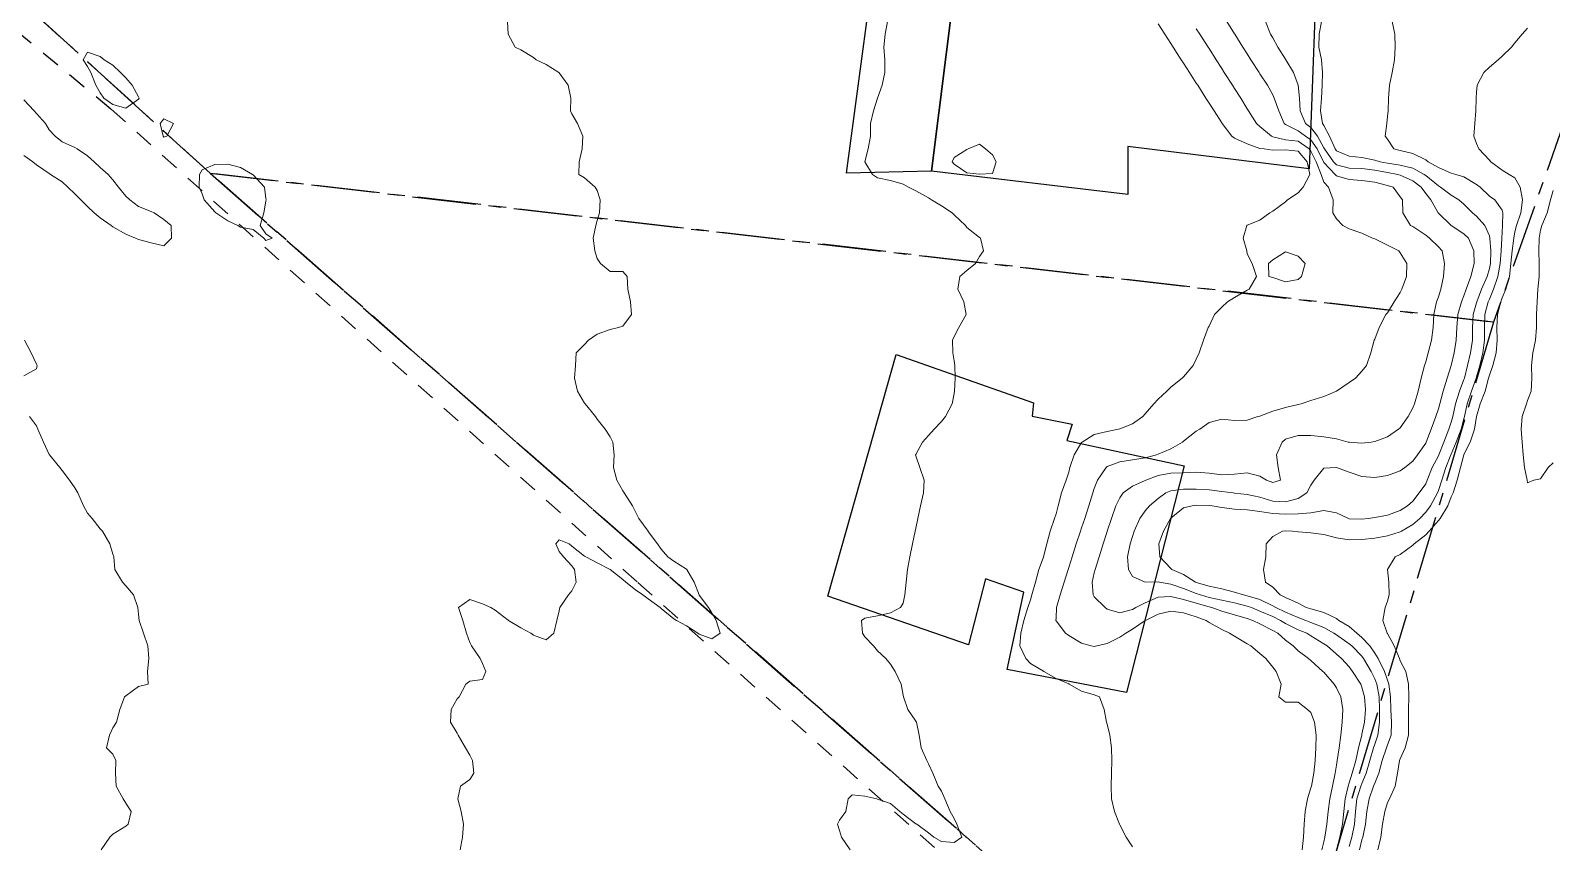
# Model space of a CAD drawing. Header units: centimetres. Extents: x 0 to 642158, y -847 to 649707.
# Drawn here: x 617776 to 617835.7, y 621026 to 621057.9 of the extents above; entities that cross this region are included whole.
import ezdxf

# ---------------------------------------------------------------- set-up
doc = ezdxf.new("R2010")
doc.units = ezdxf.units.CM
doc.header["$MEASUREMENT"] = 0
doc.linetypes.add('CENTERX2', pattern=[4, 2.5, -0.5, 0.5, -0.5])
doc.linetypes.add('JIS_02_0.7', pattern=[1.35, 0.75, -0.6])
doc.layers.add('SPW_batiments', color=7, linetype='Continuous')
doc.layers.add('SPW_parcellaire cadastral', color=7, linetype='CENTERX2', lineweight=25, true_color=0xff0542)
doc.layers.add('WAL_parcellaire agricole', color=7, linetype='JIS_02_0.7', lineweight=25)
doc.layers.add('WAL_topographie 0.5', color=253, linetype='Continuous', lineweight=20)

msp = doc.modelspace()

# ---------------------------------------------------------------- linework, layer by layer
at = {"layer": 'SPW_batiments'}
for points in [[(617812.526, 621061.653), (617811.361, 621052.386), (617808.03, 621052.3), (617809.433, 621062.749), (617812.526, 621061.653)], [(617819.576, 621060.906), (617823.526, 621060.487), (617826.426, 621059.155), (617826.177, 621052.471), (617819.061, 621053.354), (617819.061, 621051.47), (617811.361, 621052.386), (617812.526, 621061.653), (617819.576, 621060.906)], [(617815.362, 621043.286), (617815.312, 621042.769), (617816.878, 621042.454), (617816.678, 621041.804), (617821.278, 621040.82), (617819.013, 621031.92), (617814.329, 621032.819), (617814.979, 621035.854), (617813.479, 621036.386), (617812.813, 621033.786), (617807.296, 621035.703), (617809.978, 621045.186), (617815.362, 621043.286)]]:
    msp.add_lwpolyline(points, dxfattribs=at)
at = {"layer": 'SPW_parcellaire cadastral'}
for points in [[(617783.06, 621052.299), (617824.366, 621016.028), (617823.177, 621011.472), (617816.096, 621001.449), (617790.775, 620954.35), (617787.593, 620940.336), (617787.517, 620940.003), (617678.966, 621055.851), (617718.844, 621070.16), (617752.33, 621080.15), (617767.153, 621066.773), (617783.06, 621052.299)], [(617783.06, 621052.299), (617767.153, 621066.773), (617792.458, 621064.182), (617804.076, 621063.151), (617807.21, 621062.702), (617812.572, 621061.858), (617823.421, 621060.287), (617826.597, 621059.827), (617833.976, 621059.005), (617837.67, 621058.544), (617833.415, 621046.455), (617783.06, 621052.299)], [(617783.06, 621052.299), (617833.415, 621046.455), (617824.366, 621016.028), (617783.06, 621052.299)]]:
    msp.add_lwpolyline(points, dxfattribs=at)
at = {"layer": 'WAL_parcellaire agricole'}
msp.add_lwpolyline([(617711.348, 621023.973), (617682.511, 621055.47), (617712.232, 621066.306), (617752.064, 621078.644), (617761.967, 621069.104), (617779.177, 621054.814), (617799.846, 621036.234), (617822.223, 621016.236), (617800.306, 620927.942), (617776.245, 620953.259), (617751.353, 620981.853), (617711.348, 621023.973)], dxfattribs=at)
at = {"layer": 'WAL_topographie 0.5'}
for points in [[(617794.728, 621058.25), (617794.75, 621057.751), (617794.75, 621057.75), (617795.031, 621057.25), (617795.25, 621057.137), (617795.75, 621056.839), (617795.854, 621056.75), (617796.25, 621056.571), (617796.736, 621056.25), (617796.75, 621056.24), (617797.104, 621055.75), (617797.212, 621055.25), (617797.194, 621054.75), (617797.25, 621054.631), (617797.472, 621054.25), (617797.685, 621053.75), (617797.652, 621053.25), (617797.536, 621052.75), (617797.528, 621052.25), (617797.75, 621052.117), (617798.173, 621051.75), (617798.25, 621051.625), (617798.361, 621051.25), (617798.331, 621050.75), (617798.25, 621050.438), (617798.192, 621050.25), (617798.087, 621049.75), (617798.152, 621049.25), (617798.25, 621048.95), (617798.379, 621048.75), (617798.75, 621048.447), (617799.25, 621048.446), (617799.427, 621048.25), (617799.448, 621047.75), (617799.552, 621047.25), (617799.594, 621046.75), (617799.25, 621046.292), (617799.083, 621046.25), (617798.75, 621046.167), (617798.25, 621045.984), (617797.909, 621045.75), (617797.75, 621045.583), (617797.417, 621045.25), (617797.398, 621044.75), (617797.35, 621044.25), (617797.479, 621043.75), (617797.75, 621043.275), (617797.769, 621043.25), (617798.179, 621042.75), (617798.25, 621042.65), (617798.558, 621042.25), (617798.75, 621041.956), (617798.856, 621041.75), (617798.907, 621041.25), (617798.882, 621040.75), (617799.013, 621040.25), (617799.25, 621039.837), (617799.3, 621039.75), (617799.627, 621039.25), (617799.75, 621039.009), (617799.877, 621038.75), (617800.242, 621038.25), (617800.25, 621038.242), (617800.61, 621037.75), (617800.75, 621037.545), (617801.021, 621037.25), (617801.25, 621037.079), (617801.75, 621036.757), (617801.757, 621036.75), (617802.051, 621036.25), (617802.245, 621035.75), (617802.25, 621035.742), (617802.608, 621035.25), (617802.75, 621035.048), (617802.915, 621034.75), (617803.069, 621034.25), (617802.75, 621034.031), (617802.25, 621034.209), (617802.194, 621034.25), (617801.75, 621034.542), (617801.355, 621034.75), (617801.25, 621034.818), (617800.75, 621035.219), (617800.714, 621035.25), (617800.25, 621035.603), (617800.035, 621035.75), (617799.75, 621035.947), (617799.372, 621036.25), (617799.25, 621036.351), (617798.75, 621036.75), (617798.75, 621036.75), (617798.25, 621037.007), (617797.798, 621037.25), (617797.75, 621037.273), (617797.25, 621037.667), (617797.146, 621037.75), (617796.75, 621037.908), (617796.623, 621037.75), (617796.75, 621037.453), (617796.921, 621037.25), (617797.25, 621036.893), (617797.354, 621036.75), (617797.417, 621036.25), (617797.25, 621035.917), (617797.117, 621035.75), (617796.778, 621035.25), (617796.75, 621035.125), (617796.667, 621034.75), (617796.546, 621034.25), (617796.25, 621033.99), (617795.75, 621034.17), (617795.647, 621034.25), (617795.25, 621034.461), (617794.763, 621034.75), (617794.75, 621034.759), (617794.25, 621035.15), (617794.074, 621035.25), (617793.75, 621035.404), (617793.25, 621035.573), (617792.807, 621035.25), (617792.981, 621034.75), (617793.125, 621034.25), (617793.25, 621033.879), (617793.309, 621033.75), (617793.65, 621033.25), (617793.75, 621033.063), (617793.882, 621032.75), (617793.75, 621032.437), (617793.25, 621032.368), (617793.096, 621032.25), (617792.825, 621031.75), (617792.75, 621031.671), (617792.515, 621031.25), (617792.495, 621030.75), (617792.75, 621030.321), (617792.792, 621030.25), (617793.083, 621029.75), (617793.25, 621029.456), (617793.359, 621029.25), (617793.406, 621028.75), (617793.25, 621028.508), (617792.886, 621028.25), (617792.785, 621027.75), (617792.904, 621027.25), (617793, 621026.75), (617792.962, 621026.25), (617792.871, 621025.75)], [(617809.638, 621058.25), (617809.549, 621057.75), (617809.49, 621057.25), (617809.533, 621056.75), (617809.53, 621056.25), (617809.424, 621055.75), (617809.25, 621055.25), (617809.25, 621055.25), (617809.088, 621054.75), (617808.972, 621054.25), (617808.974, 621053.75), (617808.883, 621053.25), (617808.75, 621052.75), (617809.05, 621052.25), (617809.25, 621052.113), (617809.75, 621052.014), (617810.25, 621051.864), (617810.456, 621051.75), (617810.75, 621051.606), (617811.25, 621051.327), (617811.361, 621051.25), (617811.75, 621051.014), (617812.174, 621050.75), (617812.25, 621050.667), (617812.699, 621050.25), (617812.75, 621050.167), (617813.25, 621049.776), (617813.286, 621049.75), (617813.405, 621049.25), (617813.25, 621049.025), (617813.093, 621048.75), (617812.75, 621048.477), (617812.48, 621048.25), (617812.391, 621047.75), (617812.63, 621047.25), (617812.717, 621046.75), (617812.431, 621046.25), (617812.25, 621045.896), (617812.183, 621045.75), (617812.205, 621045.25), (617812.25, 621044.938), (617812.277, 621044.75), (617812.294, 621044.25), (617812.269, 621043.75), (617812.25, 621043.65), (617812.179, 621043.25), (617811.913, 621042.75), (617811.75, 621042.562), (617811.464, 621042.25), (617811.25, 621042), (617811.003, 621041.75), (617810.75, 621041.263), (617810.741, 621041.25), (617810.75, 621041.208), (617810.903, 621040.75), (617811.079, 621040.25), (617811.046, 621039.75), (617810.936, 621039.25), (617810.82, 621038.75), (617810.75, 621038.375), (617810.727, 621038.25), (617810.622, 621037.75), (617810.506, 621037.25), (617810.424, 621036.75), (617810.372, 621036.25), (617810.321, 621035.75), (617810.25, 621035.432), (617810.145, 621035.25), (617809.75, 621035.047), (617809.25, 621034.929), (617808.75, 621034.835), (617808.612, 621034.75), (617808.66, 621034.25), (617808.75, 621034.11), (617809.083, 621033.75), (617809.25, 621033.562), (617809.576, 621033.25), (617809.75, 621033.039), (617809.933, 621032.75), (617810.171, 621032.25), (617810.25, 621031.821), (617810.262, 621031.75), (617810.439, 621031.25), (617810.75, 621030.79), (617810.775, 621030.75), (617810.88, 621030.25), (617810.954, 621029.75), (617811.179, 621029.25), (617811.25, 621029.117), (617811.412, 621028.75), (617811.625, 621028.25), (617811.75, 621028.048), (617811.89, 621027.75), (617812.101, 621027.25), (617812.25, 621026.97), (617812.36, 621026.75), (617812.551, 621026.25), (617812.25, 621026.033), (617811.75, 621026.072), (617811.457, 621026.25), (617811.25, 621026.414), (617810.783, 621026.75), (617810.75, 621026.772), (617810.25, 621027.148), (617810.124, 621027.25), (617809.75, 621027.571), (617809.25, 621027.74), (617809.218, 621027.75), (617808.75, 621027.854), (617808.25, 621027.91), (617808.09, 621027.75), (617807.995, 621027.25), (617807.75, 621026.912), (617807.676, 621026.75), (617807.75, 621026.51), (617807.827, 621026.25), (617808.171, 621025.75)], [(617820.25, 621058.163), (617820.513, 621057.75), (617820.75, 621057.391), (617820.839, 621057.25), (617821.162, 621056.75), (617821.25, 621056.618), (617821.485, 621056.25), (617821.75, 621055.836), (617821.805, 621055.75), (617822.124, 621055.25), (617822.25, 621055.054), (617822.447, 621054.75), (617822.75, 621054.279), (617822.768, 621054.25), (617823.144, 621053.75), (617823.25, 621053.68), (617823.75, 621053.447), (617824.25, 621053.276), (617824.411, 621053.25), (617824.75, 621053.202), (617825.25, 621053.215), (617825.75, 621053.164), (617826.097, 621052.75), (617826.211, 621052.25), (617825.939, 621051.75), (617825.75, 621051.532), (617825.333, 621051.25), (617825.25, 621051.173), (617824.75, 621050.807), (617824.631, 621050.75), (617824.25, 621050.463), (617823.75, 621050.26), (617823.733, 621050.25), (617823.588, 621049.75), (617823.728, 621049.25), (617823.75, 621049.136), (617823.948, 621048.75), (617824.116, 621048.25), (617823.823, 621047.75), (617823.75, 621047.714), (617823.25, 621047.423), (617822.981, 621047.25), (617822.75, 621047.038), (617822.462, 621046.75), (617822.25, 621046.303), (617822.223, 621046.25), (617822.034, 621045.75), (617821.863, 621045.25), (617821.75, 621045), (617821.625, 621044.75), (617821.25, 621044.314), (617821.199, 621044.25), (617820.75, 621043.909), (617820.601, 621043.75), (617820.25, 621043.438), (617820.083, 621043.25), (617819.75, 621042.86), (617819.65, 621042.75), (617819.25, 621042.461), (617818.75, 621042.264), (617818.699, 621042.25), (617818.25, 621042.158), (617817.75, 621042.049), (617817.27, 621041.75), (617817.25, 621041.732), (617816.958, 621041.25), (617816.796, 621040.75), (617816.75, 621040.569), (617816.644, 621040.25), (617816.464, 621039.75), (617816.326, 621039.25), (617816.25, 621038.935), (617816.188, 621038.75), (617816.02, 621038.25), (617815.883, 621037.75), (617815.753, 621037.25), (617815.75, 621037.238), (617815.577, 621036.75), (617815.44, 621036.25), (617815.303, 621035.75), (617815.25, 621035.562), (617815.139, 621035.25), (617814.989, 621034.75), (617814.869, 621034.25), (617814.831, 621033.75), (617815.064, 621033.25), (617815.25, 621033.064), (617815.75, 621032.758), (617815.766, 621032.75), (617816.25, 621032.471), (617816.75, 621032.255), (617816.765, 621032.25), (617817.25, 621031.971), (617817.75, 621031.835), (617817.954, 621031.75), (617818.135, 621031.25), (617818.233, 621030.75), (617818.25, 621030.679), (617818.357, 621030.25), (617818.429, 621029.75), (617818.441, 621029.25), (617818.423, 621028.75), (617818.407, 621028.25), (617818.424, 621027.75), (617818.546, 621027.25), (617818.739, 621026.75), (617818.75, 621026.726), (617819.006, 621026.25), (617819.25, 621025.87)], [(617821.75, 621057.965), (617821.89, 621057.75), (617822.214, 621057.25), (617822.25, 621057.194), (617822.532, 621056.75), (617822.75, 621056.408), (617822.85, 621056.25), (617823.17, 621055.75), (617823.25, 621055.626), (617823.495, 621055.25), (617823.75, 621054.829), (617823.795, 621054.75), (617824.116, 621054.25), (617824.25, 621054.132), (617824.699, 621053.75), (617824.75, 621053.731), (617825.25, 621053.615), (617825.75, 621053.552), (617826.183, 621053.25), (617826.25, 621053.171), (617826.451, 621052.75), (617826.656, 621052.25), (617826.75, 621051.952), (617826.934, 621051.75), (617827.123, 621051.25), (617827.103, 621050.75), (617827.25, 621050.512), (617827.496, 621050.25), (617827.75, 621050.122), (617828.25, 621049.952), (617828.67, 621049.75), (617828.75, 621049.719), (617829.25, 621049.473), (617829.696, 621049.25), (617829.75, 621049.176), (617830.011, 621048.75), (617829.998, 621048.25), (617829.819, 621047.75), (617829.75, 621047.621), (617829.511, 621047.25), (617829.25, 621046.825), (617829.19, 621046.75), (617828.92, 621046.25), (617828.75, 621045.788), (617828.732, 621045.75), (617828.601, 621045.25), (617828.434, 621044.75), (617828.25, 621044.534), (617828, 621044.25), (617827.75, 621044.082), (617827.25, 621043.75), (617827.25, 621043.75), (617826.75, 621043.543), (617826.25, 621043.377), (617825.86, 621043.25), (617825.75, 621043.228), (617825.25, 621043.111), (617824.75, 621042.957), (617824.25, 621042.771), (617824.161, 621042.75), (617823.75, 621042.605), (617823.25, 621042.59), (617822.75, 621042.644), (617822.25, 621042.516), (617821.889, 621042.25), (617821.75, 621042.181), (617821.25, 621041.782), (617821.209, 621041.75), (617820.75, 621041.479), (617820.25, 621041.27), (617820.194, 621041.25), (617819.75, 621041.136), (617819.25, 621041.049), (617818.75, 621040.975), (617818.25, 621040.785), (617818.209, 621040.75), (617817.88, 621040.25), (617817.75, 621039.923), (617817.691, 621039.75), (617817.532, 621039.25), (617817.372, 621038.75), (617817.25, 621038.378), (617817.208, 621038.25), (617817.044, 621037.75), (617816.884, 621037.25), (617816.75, 621036.828), (617816.725, 621036.75), (617816.563, 621036.25), (617816.406, 621035.75), (617816.271, 621035.25), (617816.25, 621034.844), (617816.245, 621034.75), (617816.25, 621034.736), (617816.624, 621034.25), (617816.75, 621034.16), (617817.25, 621033.86), (617817.621, 621033.75), (617817.75, 621033.722), (617817.843, 621033.75), (617818.25, 621033.84), (617818.75, 621034.086), (617818.987, 621034.25), (617819.25, 621034.403), (617819.75, 621034.742), (617819.763, 621034.75), (617820.25, 621035), (617820.75, 621035.113), (617821.25, 621035.049), (617821.75, 621034.887), (617822.136, 621034.75), (617822.25, 621034.674), (617822.75, 621034.391), (617823.052, 621034.25), (617823.25, 621034.125), (617823.75, 621033.833), (617823.886, 621033.75), (617824.25, 621033.455), (617824.477, 621033.25), (617824.75, 621032.919), (617824.882, 621032.75), (617825.075, 621032.25), (617824.993, 621031.75), (617825.25, 621031.544), (617825.75, 621031.546), (617826.109, 621031.25), (617826.25, 621031.134), (617826.386, 621030.75), (617826.455, 621030.25), (617826.443, 621029.75), (617826.41, 621029.25), (617826.358, 621028.75), (617826.267, 621028.25), (617826.25, 621028.179), (617826.118, 621027.75), (617826.016, 621027.25), (617825.985, 621026.75), (617825.959, 621026.25), (617825.909, 621025.75)], [(617822.945, 621058.25), (617823.25, 621057.764), (617823.259, 621057.75), (617823.578, 621057.25), (617823.75, 621056.979), (617823.896, 621056.75), (617824.221, 621056.25), (617824.25, 621056.205), (617824.54, 621055.75), (617824.75, 621055.372), (617824.806, 621055.25), (617824.989, 621054.75), (617825.193, 621054.25), (617825.25, 621054.208), (617825.75, 621053.961), (617826.038, 621053.75), (617826.25, 621053.614), (617826.492, 621053.25), (617826.738, 621052.75), (617826.75, 621052.725), (617827.198, 621052.25), (617827.25, 621052.196), (617827.75, 621052.049), (617828.25, 621052.02), (617828.75, 621051.949), (617829.25, 621051.82), (617829.479, 621051.75), (617829.75, 621051.374), (617829.835, 621051.25), (617829.849, 621050.75), (617830.16, 621050.25), (617830.25, 621050.205), (617830.75, 621049.866), (617830.906, 621049.75), (617831.25, 621049.411), (617831.394, 621049.25), (617831.495, 621048.75), (617831.45, 621048.25), (617831.342, 621047.75), (617831.25, 621047.454), (617831.18, 621047.25), (617831.064, 621046.75), (617831.04, 621046.25), (617830.976, 621045.75), (617830.844, 621045.25), (617830.75, 621044.896), (617830.705, 621044.75), (617830.568, 621044.25), (617830.453, 621043.75), (617830.312, 621043.25), (617830.25, 621043.092), (617830.063, 621042.75), (617829.75, 621042.307), (617829.688, 621042.25), (617829.25, 621041.954), (617828.75, 621041.773), (617828.609, 621041.75), (617828.25, 621041.704), (617827.75, 621041.741), (617827.711, 621041.75), (617827.25, 621041.871), (617826.75, 621041.959), (617826.25, 621042.001), (617825.75, 621042.003), (617825.25, 621041.857), (617825.116, 621041.75), (617824.902, 621041.25), (617824.96, 621040.75), (617825.051, 621040.25), (617824.75, 621040.164), (617824.506, 621040.25), (617824.25, 621040.405), (617823.75, 621040.541), (617823.25, 621040.485), (617822.75, 621040.466), (617822.25, 621040.529), (617821.75, 621040.564), (617821.25, 621040.541), (617820.75, 621040.524), (617820.25, 621040.437), (617819.768, 621040.25), (617819.75, 621040.241), (617819.25, 621040.019), (617818.887, 621039.75), (617818.75, 621039.559), (617818.598, 621039.25), (617818.419, 621038.75), (617818.254, 621038.25), (617818.25, 621038.238), (617818.095, 621037.75), (617817.935, 621037.25), (617817.779, 621036.75), (617817.75, 621036.612), (617817.669, 621036.25), (617817.708, 621035.75), (617817.75, 621035.677), (617818.171, 621035.25), (617818.25, 621035.195), (617818.75, 621035.05), (617819.25, 621035.177), (617819.379, 621035.25), (617819.75, 621035.442), (617820.25, 621035.659), (617820.75, 621035.689), (617821.25, 621035.574), (617821.75, 621035.422), (617822.25, 621035.277), (617822.362, 621035.25), (617822.75, 621035.115), (617823.25, 621034.972), (617823.75, 621034.822), (617823.969, 621034.75), (617824.25, 621034.611), (617824.75, 621034.356), (617824.949, 621034.25), (617825.25, 621033.981), (617825.556, 621033.75), (617825.75, 621033.562), (617826.153, 621033.25), (617826.25, 621033.174), (617826.715, 621032.75), (617826.75, 621032.715), (617827.16, 621032.25), (617827.25, 621032.103), (617827.423, 621031.75), (617827.496, 621031.25), (617827.478, 621030.75), (617827.427, 621030.25), (617827.355, 621029.75), (617827.279, 621029.25), (617827.25, 621029.065), (617827.201, 621028.75), (617827.089, 621028.25), (617826.989, 621027.75), (617826.924, 621027.25), (617826.87, 621026.75), (617826.79, 621026.25), (617826.75, 621026.056), (617826.679, 621025.75)], [(617824.462, 621058.25), (617824.667, 621057.75), (617824.75, 621057.609), (617824.955, 621057.25), (617825.25, 621056.781), (617825.269, 621056.75), (617825.571, 621056.25), (617825.75, 621055.759), (617825.752, 621055.75), (617825.803, 621055.25), (617825.829, 621054.75), (617826.036, 621054.25), (617826.25, 621054.097), (617826.508, 621053.75), (617826.75, 621053.301), (617826.78, 621053.25), (617827.131, 621052.75), (617827.25, 621052.626), (617827.75, 621052.497), (617828.25, 621052.479), (617828.75, 621052.422), (617829.25, 621052.328), (617829.659, 621052.25), (617829.75, 621052.224), (617830.25, 621051.999), (617830.576, 621051.75), (617830.75, 621051.507), (617830.957, 621051.25), (617831.236, 621050.75), (617831.25, 621050.731), (617831.75, 621050.253), (617831.754, 621050.25), (617832.25, 621049.919), (617832.429, 621049.75), (617832.634, 621049.25), (617832.651, 621048.75), (617832.519, 621048.25), (617832.334, 621047.75), (617832.25, 621047.488), (617832.155, 621047.25), (617832.018, 621046.75), (617831.973, 621046.25), (617831.948, 621045.75), (617831.865, 621045.25), (617831.75, 621044.75), (617831.75, 621044.75), (617831.597, 621044.25), (617831.439, 621043.75), (617831.301, 621043.25), (617831.25, 621043.058), (617831.147, 621042.75), (617830.967, 621042.25), (617830.768, 621041.75), (617830.75, 621041.711), (617830.427, 621041.25), (617830.25, 621041.003), (617829.933, 621040.75), (617829.75, 621040.62), (617829.25, 621040.431), (617828.75, 621040.355), (617828.25, 621040.4), (617827.75, 621040.57), (617827.25, 621040.75), (617826.75, 621040.73), (617826.371, 621040.25), (617826.25, 621040.056), (617826.087, 621039.75), (617825.75, 621039.534), (617825.25, 621039.406), (617824.75, 621039.436), (617824.25, 621039.58), (617823.75, 621039.689), (617823.25, 621039.743), (617823.202, 621039.75), (617822.75, 621039.812), (617822.25, 621039.875), (617821.75, 621039.901), (617821.25, 621039.9), (617820.75, 621039.838), (617820.552, 621039.75), (617820.25, 621039.532), (617819.909, 621039.25), (617819.75, 621039.05), (617819.534, 621038.75), (617819.314, 621038.25), (617819.25, 621038.046), (617819.158, 621037.75), (617819.054, 621037.25), (617819.089, 621036.75), (617819.25, 621036.478), (617819.75, 621036.25), (617820.25, 621036.266), (617820.304, 621036.25), (617820.75, 621036.167), (617821.25, 621036.001), (617821.75, 621035.807), (617821.913, 621035.75), (617822.25, 621035.649), (617822.75, 621035.538), (617823.25, 621035.434), (617823.75, 621035.31), (617823.917, 621035.25), (617824.25, 621035.117), (617824.75, 621034.899), (617825.061, 621034.75), (617825.25, 621034.635), (617825.75, 621034.386), (617826.088, 621034.25), (617826.25, 621034.143), (617826.75, 621033.833), (617826.881, 621033.75), (617827.25, 621033.427), (617827.454, 621033.25), (617827.75, 621032.928), (617827.885, 621032.75), (617828.201, 621032.25), (617828.25, 621032.126), (617828.352, 621031.75), (617828.389, 621031.25), (617828.346, 621030.75), (617828.25, 621030.291), (617828.24, 621030.25), (617828.119, 621029.75), (617828.006, 621029.25), (617827.868, 621028.75), (617827.75, 621028.375), (617827.709, 621028.25), (617827.586, 621027.75), (617827.542, 621027.25), (617827.489, 621026.75), (617827.38, 621026.25), (617827.258, 621025.75)], [(617826.669, 621058.25), (617826.566, 621057.75), (617826.564, 621057.25), (617826.663, 621056.75), (617826.706, 621056.25), (617826.688, 621055.75), (617826.665, 621055.25), (617826.626, 621054.75), (617826.709, 621054.25), (617826.75, 621054.177), (617826.979, 621053.75), (617827.198, 621053.25), (617827.25, 621053.175), (617827.75, 621052.971), (617828.25, 621052.919), (617828.75, 621052.816), (617828.961, 621052.75), (617829.25, 621052.694), (617829.75, 621052.613), (617830.25, 621052.497), (617830.694, 621052.25), (617830.75, 621052.207), (617831.25, 621051.799), (617831.337, 621051.75), (617831.75, 621051.436), (617832.048, 621051.25), (617832.25, 621051.081), (617832.585, 621050.75), (617832.75, 621050.616), (617833.074, 621050.25), (617833.25, 621049.836), (617833.269, 621049.75), (617833.301, 621049.25), (617833.291, 621048.75), (617833.25, 621048.555), (617833.157, 621048.25), (617832.941, 621047.75), (617832.759, 621047.25), (617832.75, 621047.213), (617832.62, 621046.75), (617832.59, 621046.25), (617832.582, 621045.75), (617832.509, 621045.25), (617832.394, 621044.75), (617832.267, 621044.25), (617832.25, 621044.199), (617832.074, 621043.75), (617831.917, 621043.25), (617831.81, 621042.75), (617831.75, 621042.526), (617831.655, 621042.25), (617831.458, 621041.75), (617831.266, 621041.25), (617831.25, 621041.211), (617831, 621040.75), (617830.806, 621040.25), (617830.75, 621040.105), (617830.501, 621039.75), (617830.25, 621039.424), (617830.038, 621039.25), (617829.75, 621039.058), (617829.25, 621038.88), (617828.75, 621038.794), (617828.49, 621038.75), (617828.25, 621038.723), (617827.75, 621038.741), (617827.722, 621038.75), (617827.25, 621038.975), (617826.75, 621039.066), (617826.25, 621038.973), (617825.75, 621038.926), (617825.25, 621038.923), (617824.75, 621038.939), (617824.25, 621039.02), (617823.75, 621039.09), (617823.25, 621039.113), (617822.75, 621039.187), (617822.379, 621039.25), (617822.25, 621039.264), (617821.75, 621039.266), (617821.591, 621039.25), (617821.25, 621039.167), (617820.75, 621038.767), (617820.736, 621038.75), (617820.462, 621038.25), (617820.277, 621037.75), (617820.323, 621037.25), (617820.75, 621036.785), (617820.787, 621036.75), (617821.25, 621036.546), (617821.719, 621036.25), (617821.75, 621036.238), (617822.25, 621036.098), (617822.75, 621035.992), (617823.25, 621035.864), (617823.599, 621035.75), (617823.75, 621035.718), (617824.25, 621035.566), (617824.75, 621035.32), (617824.868, 621035.25), (617825.25, 621035.071), (617825.75, 621034.86), (617826.047, 621034.75), (617826.25, 621034.671), (617826.75, 621034.466), (617827.15, 621034.25), (617827.25, 621034.183), (617827.75, 621033.837), (617827.853, 621033.75), (617828.25, 621033.342), (617828.317, 621033.25), (617828.607, 621032.75), (617828.75, 621032.459), (617828.831, 621032.25), (617828.921, 621031.75), (617828.941, 621031.25), (617828.941, 621030.75), (617828.868, 621030.25), (617828.75, 621029.893), (617828.7, 621029.75), (617828.559, 621029.25), (617828.412, 621028.75), (617828.25, 621028.354), (617828.207, 621028.25), (617828.054, 621027.75), (617828, 621027.25), (617827.956, 621026.75), (617827.857, 621026.25), (617827.75, 621025.879)], [(617829.442, 621058.25), (617829.534, 621057.75), (617829.559, 621057.25), (617829.523, 621056.75), (617829.431, 621056.25), (617829.328, 621055.75), (617829.297, 621055.25), (617829.273, 621054.75), (617829.25, 621054.523), (617829.223, 621054.25), (617829.156, 621053.75), (617829.25, 621053.631), (617829.498, 621053.25), (617829.75, 621053.191), (617830.25, 621053.078), (617830.75, 621052.822), (617830.843, 621052.75), (617831.25, 621052.522), (617831.75, 621052.303), (617831.929, 621052.25), (617832.25, 621052.157), (617832.75, 621051.86), (617832.884, 621051.75), (617833.25, 621051.397), (617833.47, 621051.25), (617833.75, 621050.848), (617833.777, 621050.75), (617833.763, 621050.25), (617833.75, 621049.98), (617833.74, 621049.75), (617833.709, 621049.25), (617833.673, 621048.75), (617833.584, 621048.25), (617833.407, 621047.75), (617833.25, 621047.36), (617833.205, 621047.25), (617833.076, 621046.75), (617833.053, 621046.25), (617833.058, 621045.75), (617832.996, 621045.25), (617832.88, 621044.75), (617832.75, 621044.315), (617832.73, 621044.25), (617832.549, 621043.75), (617832.381, 621043.25), (617832.274, 621042.75), (617832.25, 621042.664), (617832.139, 621042.25), (617831.946, 621041.75), (617831.75, 621041.28), (617831.737, 621041.25), (617831.54, 621040.75), (617831.379, 621040.25), (617831.25, 621039.849), (617831.213, 621039.75), (617830.946, 621039.25), (617830.75, 621038.992), (617830.515, 621038.75), (617830.25, 621038.52), (617829.797, 621038.25), (617829.75, 621038.221), (617829.25, 621038.063), (617828.75, 621037.979), (617828.25, 621037.924), (617827.75, 621037.915), (617827.25, 621037.987), (617826.75, 621038.126), (617826.25, 621038.182), (617825.75, 621038.226), (617825.523, 621038.25), (617825.25, 621038.262), (617825.13, 621038.25), (617824.75, 621038.041), (617824.49, 621037.75), (617824.479, 621037.25), (617824.385, 621036.75), (617824.461, 621036.25), (617824.75, 621036.055), (617825.039, 621035.75), (617825.25, 621035.654), (617825.75, 621035.424), (617826.067, 621035.25), (617826.25, 621035.2), (617826.75, 621035.063), (617827.25, 621034.823), (617827.343, 621034.75), (617827.75, 621034.51), (617828.049, 621034.25), (617828.25, 621034.085), (617828.554, 621033.75), (617828.75, 621033.462), (617828.882, 621033.25), (617829.133, 621032.75), (617829.25, 621032.402), (617829.307, 621032.25), (617829.376, 621031.75), (617829.388, 621031.25), (617829.414, 621030.75), (617829.39, 621030.25), (617829.25, 621029.866), (617829.21, 621029.75), (617829.049, 621029.25), (617828.917, 621028.75), (617828.75, 621028.363), (617828.706, 621028.25), (617828.529, 621027.75), (617828.438, 621027.25), (617828.384, 621026.75), (617828.286, 621026.25), (617828.25, 621026.141), (617828.15, 621025.75)], [(617834.75, 621057.997), (617834.534, 621057.75), (617834.25, 621057.415), (617834.123, 621057.25), (617833.75, 621056.888), (617833.598, 621056.75), (617833.25, 621056.46), (617833.036, 621056.25), (617832.777, 621055.75), (617832.75, 621055.481), (617832.727, 621055.25), (617832.717, 621054.75), (617832.676, 621054.25), (617832.646, 621053.75), (617832.75, 621053.472), (617832.831, 621053.25), (617833.25, 621052.817), (617833.302, 621052.75), (617833.75, 621052.425), (617834.032, 621052.25), (617834.25, 621052.116), (617834.456, 621051.75), (617834.546, 621051.25), (617834.486, 621050.75), (617834.311, 621050.25), (617834.25, 621049.998), (617834.208, 621049.75), (617834.147, 621049.25), (617834.091, 621048.75), (617834.037, 621048.25), (617833.898, 621047.75), (617833.75, 621047.407), (617833.698, 621047.25), (617833.573, 621046.75), (617833.542, 621046.25), (617833.561, 621045.75), (617833.517, 621045.25), (617833.386, 621044.75), (617833.25, 621044.371), (617833.221, 621044.25), (617833.079, 621043.75), (617832.891, 621043.25), (617832.75, 621042.75), (617832.75, 621042.75), (617832.668, 621042.25), (617832.498, 621041.75), (617832.25, 621041.255), (617832.248, 621041.25), (617832.113, 621040.75), (617831.98, 621040.25), (617831.825, 621039.75), (617831.75, 621039.6), (617831.622, 621039.25), (617831.315, 621038.75), (617831.25, 621038.665), (617830.885, 621038.25), (617830.75, 621038.109), (617830.298, 621037.75), (617830.25, 621037.702), (617829.75, 621037.331), (617829.555, 621037.25), (617829.254, 621036.75), (617829.303, 621036.25), (617829.314, 621035.75), (617829.25, 621035.5), (617829.167, 621035.25), (617829.066, 621034.75), (617829.243, 621034.25), (617829.25, 621034.235), (617829.519, 621033.75), (617829.722, 621033.25), (617829.75, 621033.16), (617829.977, 621032.75), (617830.078, 621032.25), (617830.096, 621031.75), (617830.076, 621031.25), (617830.082, 621030.75), (617830.073, 621030.25), (617829.95, 621029.75), (617829.75, 621029.321), (617829.729, 621029.25), (617829.65, 621028.75), (617829.553, 621028.25), (617829.333, 621027.75), (617829.25, 621027.598), (617829.15, 621027.25), (617829.06, 621026.75), (617828.987, 621026.25), (617828.87, 621025.75)], [(617780.278, 621055.25), (617780.25, 621055.202), (617779.75, 621054.846), (617779.25, 621054.992), (617778.892, 621055.25), (617778.75, 621055.457), (617778.581, 621055.75), (617778.382, 621056.25), (617778.25, 621056.488), (617778.083, 621056.75), (617778.25, 621057.056), (617778.75, 621056.875), (617778.9, 621056.75), (617779.25, 621056.54), (617779.54, 621056.25), (617779.75, 621056.048), (617780.008, 621055.75), (617780.25, 621055.297), (617780.278, 621055.25)], [(617775.75, 621055.183), (617776.162, 621054.75), (617776.25, 621054.64), (617776.598, 621054.25), (617776.75, 621054.004), (617776.98, 621053.75), (617777.25, 621053.532), (617777.75, 621053.308), (617777.846, 621053.25), (617778.25, 621052.983), (617778.517, 621052.75), (617778.75, 621052.526), (617779.057, 621052.25), (617779.25, 621052.039), (617779.468, 621051.75), (617779.75, 621051.397), (617779.906, 621051.25), (617780.25, 621050.994), (617780.75, 621050.792), (617780.863, 621050.75), (617781.25, 621050.489), (617781.532, 621050.25), (617781.544, 621049.75), (617781.25, 621049.456), (617780.75, 621049.567), (617780.25, 621049.697), (617780.129, 621049.75), (617779.75, 621049.907), (617779.25, 621050.201), (617779.181, 621050.25), (617778.75, 621050.543), (617778.512, 621050.75), (617778.25, 621050.996), (617777.985, 621051.25), (617777.75, 621051.496), (617777.474, 621051.75), (617777.25, 621051.956), (617776.799, 621052.25), (617776.75, 621052.287), (617776.25, 621052.625), (617776.1, 621052.75), (617775.75, 621053)], [(617781.365, 621053.75), (617781.25, 621053.719), (617781.223, 621053.75), (617781.107, 621054.25), (617781.25, 621054.434), (617781.618, 621054.25), (617781.365, 621053.75)], [(617813.893, 621052.75), (617813.75, 621052.283), (617813.25, 621052.267), (617812.75, 621052.31), (617812.25, 621052.656), (617812.169, 621052.75), (617812.25, 621052.917), (617812.75, 621053.228), (617812.796, 621053.25), (617813.25, 621053.435), (617813.477, 621053.25), (617813.75, 621053.019), (617813.893, 621052.75)], [(617785.489, 621049.75), (617785.25, 621049.654), (617785.173, 621049.75), (617784.75, 621050.095), (617784.25, 621050.186), (617784.151, 621050.25), (617783.75, 621050.429), (617783.282, 621050.75), (617783.25, 621050.781), (617782.825, 621051.25), (617782.75, 621051.49), (617782.626, 621051.75), (617782.644, 621052.25), (617782.75, 621052.429), (617783.25, 621052.643), (617783.75, 621052.656), (617784.25, 621052.527), (617784.718, 621052.25), (617784.75, 621052.23), (617785.188, 621051.75), (617785.25, 621051.306), (617785.257, 621051.25), (617785.25, 621051.206), (617785.167, 621050.75), (617785.026, 621050.25), (617785.25, 621049.917), (617785.489, 621049.75)], [(617835.75, 621051.618), (617835.647, 621051.25), (617835.515, 621050.75), (617835.308, 621050.25), (617835.25, 621050.062), (617835.203, 621049.75), (617835.187, 621049.25), (617835.204, 621048.75), (617835.203, 621048.25), (617835.154, 621047.75), (617835.122, 621047.25), (617835.097, 621046.75), (617835.096, 621046.25), (617835.061, 621045.75), (617834.951, 621045.25), (617834.901, 621044.75), (617834.92, 621044.25), (617834.883, 621043.75), (617834.75, 621043.375), (617834.707, 621043.25), (617834.535, 621042.75), (617834.497, 621042.25), (617834.532, 621041.75), (617834.569, 621041.25), (617834.625, 621040.75), (617834.727, 621040.25), (617834.75, 621040.15), (617835, 621040.25), (617835.25, 621040.306), (617835.558, 621040.75), (617835.75, 621040.929)], [(617825.885, 621048.25), (617825.75, 621048.133), (617825.25, 621048.035), (617824.75, 621048.205), (617824.594, 621048.25), (617824.583, 621048.75), (617824.75, 621048.894), (617825.25, 621049.209), (617825.75, 621049.047), (617826.024, 621048.75), (617825.885, 621048.25)], [(617775.776, 621045.75), (617776.039, 621045.25), (617776.25, 621044.806), (617776.28, 621044.75), (617776.25, 621044.625), (617775.75, 621044.343)], [(617775.979, 621042.75), (617776.25, 621042.389), (617776.307, 621042.25), (617776.528, 621041.75), (617776.75, 621041.267), (617776.763, 621041.25), (617777.158, 621040.75), (617777.25, 621040.635), (617777.55, 621040.25), (617777.75, 621039.947), (617777.868, 621039.75), (617778.094, 621039.25), (617778.25, 621038.962), (617778.429, 621038.75), (617778.75, 621038.347), (617778.833, 621038.25), (617779.132, 621037.75), (617779.25, 621037.35), (617779.278, 621037.25), (617779.324, 621036.75), (617779.629, 621036.25), (617779.75, 621036.11), (617780.06, 621035.75), (617780.224, 621035.25), (617780.25, 621035), (617780.272, 621034.75), (617780.448, 621034.25), (617780.62, 621033.75), (617780.661, 621033.25), (617780.6, 621032.75), (617780.625, 621032.25), (617780.25, 621032.162), (617779.75, 621031.788), (617779.704, 621031.75), (617779.525, 621031.25), (617779.383, 621030.75), (617779.25, 621030.528), (617779.118, 621030.25), (617779, 621029.75), (617779.25, 621029.5), (617779.355, 621029.25), (617779.353, 621028.75), (617779.371, 621028.25), (617779.646, 621027.75), (617779.75, 621027.583), (617779.967, 621027.25), (617779.841, 621026.75), (617779.75, 621026.676), (617779.25, 621026.359), (617779.12, 621026.25), (617778.783, 621025.75)]]:
    msp.add_lwpolyline(points, dxfattribs=at)

doc.saveas('drawing.dxf')
